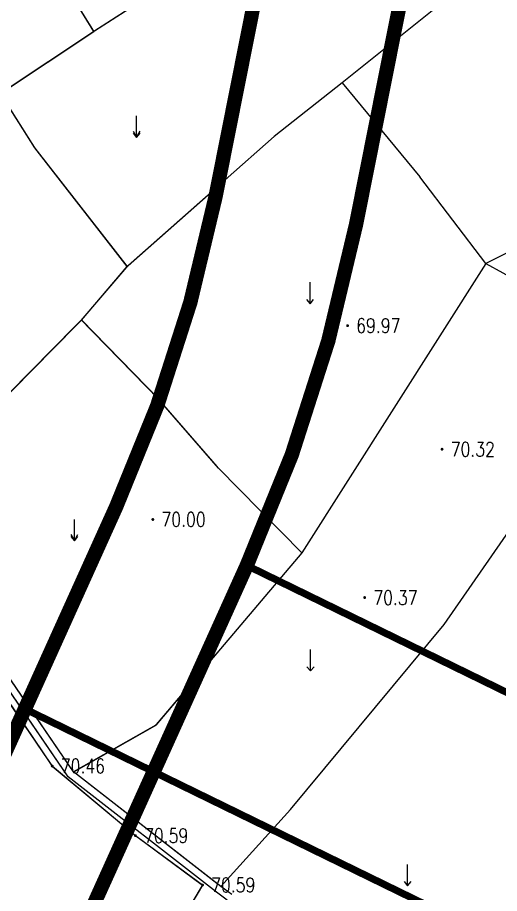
# Model space of a CAD drawing. Extents: x 10519 to 17598, y -625 to 2857.
# Drawn here: x 14001.5 to 14035.2, y 771.8 to 833 of the extents above; entities that cross this region are included whole.
import ezdxf
from ezdxf.enums import TextEntityAlignment as Align

# ---------------------------------------------------------------- set-up
doc = ezdxf.new("R2010")
doc.units = 0
doc.header["$MEASUREMENT"] = 0
doc.layers.get('0').update_dxf_attribs({"linetype": 'CONTINUOUS'})
for name, color, linetype in [('0000原地形', 252, 'CONTINUOUS'), ('0000白沙溪改线', 1, 'CONTINUOUS'), ('000道路名称', 6, 'CONTINUOUS'), ('ASSIST', 252, 'CONTINUOUS'), ('GCD', 224, 'CONTINUOUS')]:
    doc.layers.add(name, color=color, linetype=linetype)
doc.styles.add('HZ', font='txt8.shx', dxfattribs={"width": 0.8, "bigfont": 'hz.shx'})

# ---------------------------------------------------------------- blocks, each defined once
blk = doc.blocks.new('GC200')
at = {"linetype": 'Continuous', "const_width": 0.2, "flags": 128}
blk.add_lwpolyline([(-0.1, 0, 1), (0.1, 0, 1)], format="xyb", close=True, dxfattribs=at)
blk = doc.blocks.new('gc120')
for p, q in [((0, 0), (0, 2.5)), ((-0.5, 0.87), (0, 0)), ((0, 0), (0.5, 0.87))]:
    blk.add_line(p, q)

msp = doc.modelspace()

# ---------------------------------------------------------------- linework, layer by layer
at = {"layer": '0000原地形', "linetype": 'Continuous'}
for p, q in [((14029.463, 846.586, 70.402), (14006.859, 832.078, 70.402)), ((14006.859, 832.078, 69.624), (14003.164, 838.03, 69.624)), ((14033.095, 835.609, 70.402), (14024.196, 828.492, 70.402)), ((14000.342, 827.735, 69.624), (14006.859, 832.078, 69.624)), ((14024.196, 828.492, 70.402), (14019.462, 824.733, 70.402)), ((14024.196, 828.492, 70.152), (14029.627, 821.921, 70.152)), ((14002.737, 823.938, 69.823), (14000.342, 827.735, 69.823)), ((14019.462, 824.733, 70.402), (14009.194, 815.653, 70.402)), ((14009.194, 815.653, 69.823), (14002.737, 823.938, 69.823)), ((14034.239, 815.86, 70.261), (14029.627, 821.921, 70.261)), ((14039.491, 818.517, 70.402), (14034.239, 815.86, 70.402)), ((14005.991, 811.91, 69.823), (14009.194, 815.653, 69.823)), ((14034.239, 815.86, 70.261), (14021.373, 795.633, 70.261)), ((14034.239, 815.86, 70.402), (14044.719, 810.037, 70.402)), ((13999.754, 805.574, 69.823), (14005.994, 811.913, 69.823)), ((14011.233, 806.538, 70.256), (14005.994, 811.913, 70.256)), ((14031.33, 790.63, 70.402), (14044.719, 810.037, 70.402)), ((14015.563, 801.556, 70.256), (14011.233, 806.538, 70.256)), ((14021.373, 795.633, 70.256), (14015.563, 801.556, 70.256)), ((14021.373, 795.633, 70.261), (14011.179, 783.592, 70.261)), ((14021.373, 795.633, 70.261), (14021.373, 795.633, 70.261)), ((14005.44, 780.329, -28.295), (13997.749, 791.58, -28.295)), ((14005.072, 779.982, -28.295), (13997.324, 791.317, -28.295)), ((14020.602, 777.701, 70.402), (14031.33, 790.63, 70.402)), ((13997.684, 789.976, 69.422), (14003.954, 780.739, 69.422)), ((13997.684, 789.976, 69.422), (14003.954, 780.739, 69.422)), ((14011.179, 783.592, 70.261), (14005.44, 780.329, 70.261)), ((14003.954, 780.739, 69.422), (14009.762, 775.879, 69.422)), ((14003.954, 780.739, 69.422), (14009.762, 775.879, 69.422)), ((14015.419, 771.933, -28.295), (14005.072, 779.982, -28.295)), ((14015.721, 772.332, -28.295), (14005.44, 780.329, -28.295)), ((14015.721, 772.332, 70.402), (14020.602, 777.701, 70.402)), ((14009.762, 775.879, 69.422), (14014.449, 772.427, 69.422)), ((14009.762, 775.879, 69.422), (14014.449, 772.427, 69.422)), ((14014.449, 772.427, 69.422), (14010.108, 765.077, 69.422)), ((14014.449, 772.427, 69.422), (14010.108, 765.077, 69.422)), ((14016.18, 771.375, -28.295), (14015.419, 771.933, -28.295)), ((14016.493, 771.765, -28.295), (14015.721, 772.332, -28.295))]:
    msp.add_line(p, q, dxfattribs=at)
at = {"layer": '0000原地形'}
for p, q in [((14009.844, 824.672), (14009.844, 826.172)), ((14009.594, 824.972), (14009.844, 824.672)), ((14009.844, 824.672), (14010.094, 824.972)), ((14021.955, 813.044), (14021.955, 814.544)), ((14021.705, 813.344), (14021.955, 813.044)), ((14021.955, 813.044), (14022.205, 813.344)), ((14005.5, 796.482), (14005.5, 797.982)), ((14005.25, 796.782), (14005.5, 796.482)), ((14005.5, 796.482), (14005.75, 796.782)), ((14021.993, 787.386), (14021.993, 788.886)), ((14021.743, 787.686), (14021.993, 787.386)), ((14021.993, 787.386), (14022.243, 787.686)), ((14028.77, 772.371), (14028.77, 773.871)), ((14028.52, 772.671), (14028.77, 772.371)), ((14028.77, 772.371), (14029.02, 772.671))]:
    msp.add_line(p, q, dxfattribs=at)
at = {"layer": '0000原地形', "linetype": 'Continuous', "elevation": 70.256, "flags": 128}
msp.add_lwpolyline([(14021.373, 795.633), (14021.373, 795.633)], dxfattribs=at)
at = {"layer": '0000白沙溪改线', "const_width": 1}
msp.add_lwpolyline([(14027.616, 864.678, 0.073518), (14021.484, 851.401), (14015.359, 820.533, -0.057042), (14008.424, 798.873), (13996.587, 772.634, -0.044906), (13987.78, 757.02), (13946.602, 697.253, 0.053083), (13936.502, 678.643), (13918.627, 635.302, -0.035272), (13912.35, 622.686), (13885.986, 577.915)], format="xyb", dxfattribs=at)
at = {"layer": '0000白沙溪改线', "color": 3, "const_width": 1}
msp.add_lwpolyline([(14036.828, 860.441, 0.080272), (14031.2, 848.988), (14025.168, 818.587, -0.057042), (14017.54, 794.761), (14005.702, 768.521, -0.044906), (13996.015, 751.346), (13954.836, 691.579, 0.053083), (13945.746, 674.831), (13927.872, 631.49, -0.035272), (13920.967, 617.612), (13894.603, 572.841)], format="xyb", dxfattribs=at)
at = {"layer": '000道路名称', "color": 0, "const_width": 0.5}
for points in [[(14017.54, 794.761), (14056.743, 775.594), (14103.06, 775.594)], [(14002.046, 784.736), (14056.743, 757.994), (14103.06, 757.994)]]:
    msp.add_lwpolyline(points, dxfattribs=at)
at = {"layer": 'ASSIST', "color": 252, "const_width": 0.1, "flags": 128}
for points, elevation in [([(14000.342, 827.735), (14006.859, 832.078), (14003.164, 838.03), (13998.338, 844.719), (13998.338, 844.719)], 69.624), ([(14015.45, 837.592), (14006.859, 832.078)], 70.402), ([(14005.991, 811.91), (14009.194, 815.653), (14002.737, 823.938), (14000.342, 827.735)], 69.823), ([(14015.45, 821.184), (14009.194, 815.653)], 70.402), ([(13993.539, 799.169), (13999.754, 805.574), (14005.994, 811.913)], 69.823), ([(14015.45, 801.686), (14011.233, 806.538), (14005.994, 811.913)], 70.256), ([(13996.971, 791.824), (13997.684, 789.976), (14003.954, 780.739), (14009.762, 775.879), (14014.449, 772.427), (14010.108, 765.077), (14004.087, 755.85), (13992.648, 738.167), (13978.904, 745.394), (13967.113, 752.942), (13965.543, 753.424)], 69.422), ([(14015.45, 788.637), (14011.179, 783.592), (14005.44, 780.329)], 70.261)]:
    msp.add_lwpolyline(points, dxfattribs=dict(at, elevation=elevation))
at = {"layer": 'ASSIST', "color": 252, "flags": 128}
for points, elevation in [([(14015.45, 771.911), (14015.419, 771.933), (14005.072, 779.982), (13997.324, 791.317), (13993.131, 798.874), (13986.865, 805.685), (13978.533, 814.841), (13973.798, 821.181), (13973.016, 822.307), (13974.091, 824.123), (13977.415, 827.826), (13980.861, 830.791)], -28.295), ([(14015.45, 772.543), (14005.44, 780.329), (13997.749, 791.58), (13993.539, 799.169), (13987.233, 806.023), (13978.919, 815.16), (13974.204, 821.473), (13973.61, 822.328), (13974.496, 823.826), (13977.766, 827.468), (13981.187, 830.413)], -28.295), ([(14021.373, 795.633), (14021.373, 795.633)], 70.256)]:
    msp.add_lwpolyline(points, dxfattribs=dict(at, elevation=elevation))

# ---------------------------------------------------------------- block references
at = {"layer": 'ASSIST', "color": 252, "xscale": 0.5, "yscale": 0.5}
for p in [(14009.844, 824.672), (14005.5, 796.482)]:
    msp.add_blockref('gc120', p, dxfattribs=at)
at = {"layer": 'ASSIST', "color": 252}
ref = msp.add_blockref('GC200', (14010.98, 797.972, 69.998), dxfattribs=dict(at, xscale=0.5, yscale=0.5, zscale=0.5))
ref.add_attrib('height', '70.00', dxfattribs={"layer": 'GCD', "linetype": 'Continuous', "height": 1, "style": 'HZ', "width": 0.8}).set_placement((14011.58, 797.972, 69.998), align=Align.MIDDLE_LEFT)
ref = msp.add_blockref('GC200', (14003.954, 780.739, 70.456), dxfattribs=dict(at, xscale=0.5, yscale=0.5, zscale=0.5))
ref.add_attrib('height', '70.46', dxfattribs={"layer": 'GCD', "linetype": 'Continuous', "height": 1, "style": 'HZ', "width": 0.8}).set_placement((14004.554, 780.739, 70.456), align=Align.MIDDLE_LEFT)
ref = msp.add_blockref('GC200', (14009.762, 775.879, 70.593), dxfattribs=dict(at, xscale=0.5, yscale=0.5, zscale=0.5))
ref.add_attrib('height', '70.59', dxfattribs={"layer": 'GCD', "linetype": 'Continuous', "height": 1, "style": 'HZ', "width": 0.8}).set_placement((14010.362, 775.879, 70.593), align=Align.MIDDLE_LEFT)
ref = msp.add_blockref('GC200', (14014.449, 772.427, 70.585), dxfattribs=dict(at, xscale=0.5, yscale=0.5, zscale=0.5))
ref.add_attrib('height', '70.59', dxfattribs={"layer": 'GCD', "linetype": 'Continuous', "height": 1, "style": 'HZ', "width": 0.8}).set_placement((14015.049, 772.427, 70.585), align=Align.MIDDLE_LEFT)
at = {"layer": 'GCD', "linetype": 'Continuous'}
ref = msp.add_blockref('GC200', (14024.579, 811.515, 69.966), dxfattribs=dict(at, xscale=0.5, yscale=0.5, zscale=0.5))
ref.add_attrib('height', '69.97', dxfattribs={"linetype": 'Continuous', "height": 1, "style": 'HZ', "width": 0.8}).set_placement((14025.179, 811.515, 69.966), align=Align.MIDDLE_LEFT)
ref = msp.add_blockref('GC200', (14031.175, 802.881, 70.323), dxfattribs=dict(at, xscale=0.5, yscale=0.5, zscale=0.5))
ref.add_attrib('height', '70.32', dxfattribs={"linetype": 'Continuous', "height": 1, "style": 'HZ', "width": 0.8}).set_placement((14031.775, 802.881, 70.323), align=Align.MIDDLE_LEFT)
ref = msp.add_blockref('GC200', (14010.98, 797.972, 69.998), dxfattribs=dict(at, xscale=0.5, yscale=0.5, zscale=0.5))
ref.add_attrib('height', '70.00', dxfattribs={"linetype": 'Continuous', "height": 1, "style": 'HZ', "width": 0.8}).set_placement((14011.58, 797.972, 69.998), align=Align.MIDDLE_LEFT)
ref = msp.add_blockref('GC200', (14025.774, 792.516, 70.365), dxfattribs=dict(at, xscale=0.5, yscale=0.5, zscale=0.5))
ref.add_attrib('height', '70.37', dxfattribs={"linetype": 'Continuous', "height": 1, "style": 'HZ', "width": 0.8}).set_placement((14026.374, 792.516, 70.365), align=Align.MIDDLE_LEFT)
ref = msp.add_blockref('GC200', (14003.954, 780.739, 70.456), dxfattribs=dict(at, xscale=0.5, yscale=0.5, zscale=0.5))
ref.add_attrib('height', '70.46', dxfattribs={"linetype": 'Continuous', "height": 1, "style": 'HZ', "width": 0.8}).set_placement((14004.554, 780.739, 70.456), align=Align.MIDDLE_LEFT)
ref = msp.add_blockref('GC200', (14003.954, 780.739, 70.456), dxfattribs=dict(at, xscale=0.5, yscale=0.5, zscale=0.5))
ref.add_attrib('height', '70.46', dxfattribs={"linetype": 'Continuous', "height": 1, "style": 'HZ', "width": 0.8}).set_placement((14004.554, 780.739, 70.456), align=Align.MIDDLE_LEFT)
ref = msp.add_blockref('GC200', (14009.762, 775.879, 70.593), dxfattribs=dict(at, xscale=0.5, yscale=0.5, zscale=0.5))
ref.add_attrib('height', '70.59', dxfattribs={"linetype": 'Continuous', "height": 1, "style": 'HZ', "width": 0.8}).set_placement((14010.362, 775.879, 70.593), align=Align.MIDDLE_LEFT)
ref = msp.add_blockref('GC200', (14009.762, 775.879, 70.593), dxfattribs=dict(at, xscale=0.5, yscale=0.5, zscale=0.5))
ref.add_attrib('height', '70.59', dxfattribs={"linetype": 'Continuous', "height": 1, "style": 'HZ', "width": 0.8}).set_placement((14010.362, 775.879, 70.593), align=Align.MIDDLE_LEFT)
ref = msp.add_blockref('GC200', (14014.449, 772.427, 70.585), dxfattribs=dict(at, xscale=0.5, yscale=0.5, zscale=0.5))
ref.add_attrib('height', '70.59', dxfattribs={"linetype": 'Continuous', "height": 1, "style": 'HZ', "width": 0.8}).set_placement((14015.049, 772.427, 70.585), align=Align.MIDDLE_LEFT)
ref = msp.add_blockref('GC200', (14014.449, 772.427, 70.585), dxfattribs=dict(at, xscale=0.5, yscale=0.5, zscale=0.5))
ref.add_attrib('height', '70.59', dxfattribs={"linetype": 'Continuous', "height": 1, "style": 'HZ', "width": 0.8}).set_placement((14015.049, 772.427, 70.585), align=Align.MIDDLE_LEFT)

doc.saveas('drawing.dxf')
